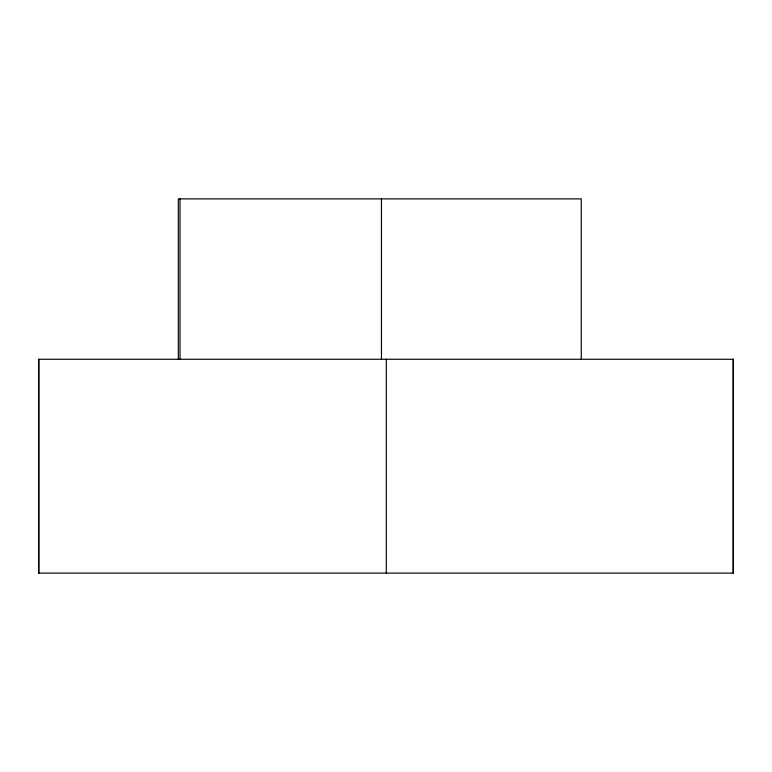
<?xml version="1.0" encoding="UTF-8"?>
<svg xmlns="http://www.w3.org/2000/svg" width="772" height="772" viewBox="0 0 772 772"><rect width="100%" height="100%" fill="white"/><g stroke="black" fill="none" stroke-linecap="round" stroke-linejoin="round"><path stroke-width="1.16" d="M733.091 359.269L733.091 573.113M581.248 359.269L581.248 198.886L178.332 198.886L178.332 359.269M386.309 359.269L386.309 573.113M381.455 198.886L381.455 359.269M180.001 198.886L180.001 359.269M38.909 359.269L38.909 573.113M733.4 359.269L38.6 359.269L38.6 573.113L733.4 573.113L733.4 359.269"/></g></svg>
